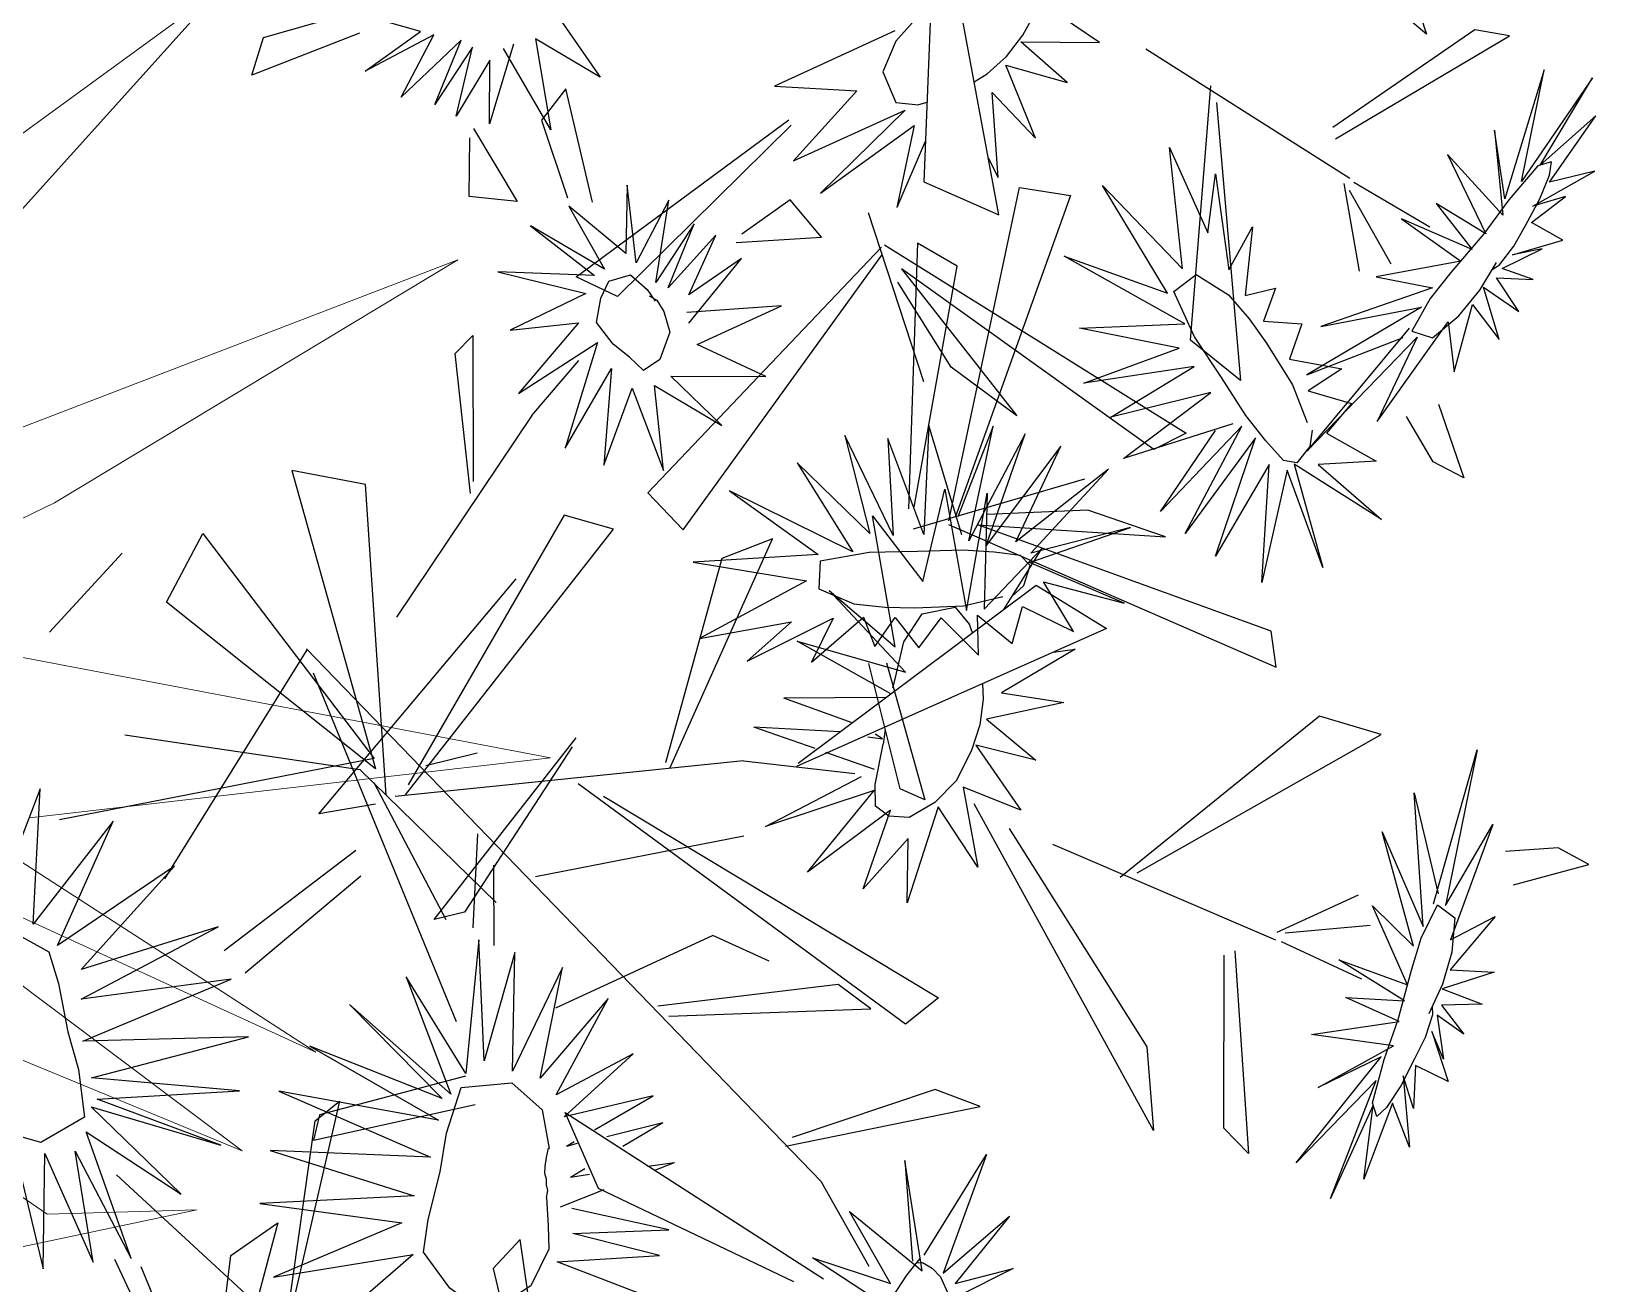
# Model space of a CAD drawing. Header units: millimetres. Extents: x -2729 to 15248, y -12439 to 5292.
# Drawn here: x 3902.67 to 3952.4, y -11041.11 to -11001.3 of the extents above; entities that cross this region are included whole.
import ezdxf

# ---------------------------------------------------------------- set-up
doc = ezdxf.new("R2010")
doc.units = ezdxf.units.MM

# ---------------------------------------------------------------- blocks, each defined once
blk = doc.blocks.new('geghhhhhhhhh')
at = {"color": 70, "linetype": 'Continuous', "lineweight": 0}
for p, q in [((327.911, 26.703), (333.2, 28.791)), ((330.006, 27.121), (327.911, 26.703)), ((332.501, 25.973), (330.006, 27.121)), ((333.3, 22.737), (327.412, 25.764)), ((327.412, 25.764), (331.104, 24.929)), ((337.591, 21.275), (326.613, 24.198)), ((326.613, 24.198), (335.396, 20.44)), ((331.204, 21.589), (324.018, 19.501)), ((324.018, 19.501), (334.697, 19.292)), ((334.697, 19.292), (331.603, 17.1)), ((326.513, 12.716), (336.194, 18.457)), ((336.194, 18.457), (330.505, 9.48)), ((331.603, 17.1), (326.513, 12.716)), ((330.505, 9.48), (335.695, 14.804))]:
    blk.add_line(p, q, dxfattribs=at)
blk = doc.blocks.new('styrtys')
at = {"color": 86, "linetype": 'Continuous'}
for p, q in [((-55.142, -11.478), (-55.167, -12.586)), ((-53.478, -13.323), (-55.142, -11.478)), ((-55.167, -12.586), (-54.315, -14.029)), ((-48.555, -19.104), (-48.638, -16.291)), ((-48.853, -19.113), (-50.282, -16.815)), ((-47.623, -20.286), (-42.067, -16.996)), ((-42.067, -16.996), (-42.432, -18.064)), ((-50.965, -17.578), (-48.745, -19.357)), ((-42.432, -18.064), (-47.349, -20.53)), ((-55.853, -19.225), (-55.492, -21.247)), ((-48.437, -24.175), (-55.853, -19.225)), ((-48.514, -19.277), (-48.034, -26.976)), ((-41.354, -20.024), (-48.059, -29.792)), ((-43.634, -21.403), (-41.354, -20.024)), ((-55.492, -21.247), (-48.056, -24.593)), ((-47.859, -28.441), (-43.634, -21.403)), ((-56.258, -23.174), (-57.214, -23.831)), ((-55.622, -34.516), (-56.258, -23.174)), ((-57.214, -23.831), (-56.03, -33.674)), ((-39.554, -25.284), (-39.393, -26.8)), ((-35.643, -30.247), (-39.554, -25.284)), ((-35.156, -28.736), (-33.433, -26.16)), ((-39.393, -26.8), (-35.989, -30.179)), ((-33.439, -36.98), (-32.424, -27.269)), ((-58.373, -28.177), (-58.017, -30.765)), ((-56.03, -33.674), (-58.373, -28.177)), ((-42.97, -40.416), (-42.039, -28.026)), ((-42.039, -28.026), (-40.824, -28.581)), ((-31.912, -28.061), (-31.763, -34.94)), ((-55.158, -31.157), (-54.926, -28.547)), ((-54.926, -28.547), (-46.572, -35.369)), ((-40.824, -28.581), (-42.964, -41.312)), ((-35.156, -28.736), (-42.901, -50.963)), ((-40.765, -29.785), (-40.985, -31.057)), ((-37.659, -35.411), (-40.765, -29.785)), ((-58.017, -30.765), (-56.458, -33.566)), ((-58.848, -31.305), (-54.976, -35.456)), ((-46.698, -35.363), (-55.158, -31.157)), ((-40.985, -31.057), (-37.788, -35.871)), ((-40.657, -33.353), (-40.581, -35.326)), ((-66.696, -35.766), (-55.947, -34.432)), ((-55.725, -34.561), (-66.201, -37.324)), ((-26.169, -34.318), (-29.202, -36.436)), ((-31.763, -34.94), (-33.439, -36.98)), ((-27.988, -36.792), (-25.998, -35.109)), ((-66.201, -37.324), (-66.696, -35.766)), ((-55.616, -35.737), (-63.071, -37.967)), ((-40.581, -35.326), (-36.266, -38.74)), ((-63.159, -39.43), (-55.492, -35.882)), ((-39.715, -41.192), (-43.853, -35.864)), ((-29.202, -36.436), (-27.988, -36.792)), ((-45.984, -36.949), (-39.979, -46.329)), ((-25.254, -48.823), (-21.97, -37.302)), ((-63.071, -37.967), (-63.159, -39.43)), ((-44.74, -38.934), (-52.697, -39.303)), ((-51.402, -40.465), (-44.806, -39.138)), ((-52.697, -39.303), (-51.402, -40.465)), ((-29.054, -43.728), (-32.381, -39.647)), ((-33.053, -40.327), (-29.863, -43.914)), ((-34.462, -41.358), (-42.307, -50.412)), ((-39.434, -42.548), (-37.162, -41.39)), ((-26.199, -43.548), (-16.643, -41.562)), ((-16.547, -41.508), (-24.598, -44.425)), ((-61.956, -42.235), (-62.561, -43.661)), ((-60.584, -44.585), (-61.956, -42.235)), ((-37.039, -43.461), (-44.236, -42.027)), ((-43.919, -42.016), (-37.691, -42.706)), ((-40.236, -47.71), (-38.416, -41.942)), ((-40.1, -43.459), (-37.36, -42.237)), ((-30.536, -43.54), (-23.407, -41.799)), ((-23.69, -41.943), (-29.626, -43.949)), ((-37.691, -42.706), (-37.039, -43.461)), ((-37.208, -43.119), (-40.069, -47.116)), ((-62.561, -43.661), (-60.903, -44.541)), ((-29.626, -43.949), (-30.536, -43.54)), ((-29.863, -43.914), (-29.054, -43.728)), ((-24.598, -44.425), (-26.199, -43.548)), ((-50.694, -43.96), (-50.381, -45.563)), ((-40.169, -46.057), (-50.694, -43.96)), ((-42.383, -44.619), (-41.284, -45.898)), ((-21.033, -44.536), (-22.999, -46.801)), ((-50.381, -45.563), (-40.491, -46.125)), ((-21.251, -45.643), (-22.821, -47.653)), ((-38.393, -48.246), (-47.893, -46.008)), ((-32.825, -48.065), (-37.231, -46.162)), ((-39.889, -46.603), (-48.408, -51.632)), ((-37.886, -46.672), (-33.147, -48.965)), ((-39.474, -46.774), (-38.393, -48.246)), ((-47.746, -53.921), (-40.475, -47.281)), ((-44.686, -55.546), (-40.755, -47.466)), ((-40.475, -47.281), (-42.222, -55.602)), ((-40.755, -47.466), (-34.506, -55.521)), ((-37.856, -54.883), (-40.236, -47.71)), ((-52.742, -47.904), (-45.087, -48.854)), ((-54.169, -50.722), (-50.034, -48.622)), ((-49.65, -48.53), (-53.406, -50.967)), ((-59.672, -49.232), (-62.505, -51.61)), ((-61.264, -51.857), (-59.431, -50.005)), ((-53.406, -50.967), (-54.169, -50.722)), ((-42.87, -50.933), (-34.342, -51.691)), ((-62.505, -51.61), (-61.264, -51.857)), ((-48.408, -51.632), (-47.746, -53.921)), ((-42.222, -55.602), (-44.686, -55.546)), ((-39.692, -58.491), (-42.972, -57.558))]:
    blk.add_line(p, q, dxfattribs=at)
at = {"color": 50, "linetype": 'Continuous'}
for p, q in [((-48.152, -13.543), (-46.97, -12.366)), ((-46.97, -12.366), (-46.958, -13.516)), ((-50.728, -12.619), (-49.51, -13.863)), ((-50.161, -13.901), (-50.728, -12.619)), ((-49.648, -12.499), (-49.038, -13.641)), ((-49.51, -13.863), (-49.648, -12.499)), ((-49.038, -13.641), (-48.534, -12.588)), ((-48.534, -12.588), (-48.696, -13.624)), ((-48.696, -13.624), (-47.536, -12.808)), ((-47.536, -12.808), (-48.152, -13.543)), ((-46.48, -13.722), (-44.547, -12.521)), ((-44.547, -12.521), (-45.552, -13.627)), ((-52.324, -13.387), (-50.161, -13.901)), ((-51.018, -14.32), (-52.324, -13.387)), ((-46.958, -13.516), (-45.705, -12.96)), ((-45.705, -12.96), (-46.48, -13.722)), ((-45.552, -13.627), (-42.988, -13.35)), ((-42.988, -13.35), (-45.217, -14.152)), ((-54.898, -14.777), (-51.018, -14.32)), ((-41.964, -14.025), (-45.969, -14.421)), ((-45.969, -14.421), (-42.486, -15.509)), ((-45.217, -14.152), (-41.964, -14.025)), ((-51.922, -14.95), (-54.898, -14.777)), ((-49.123, -14.899), (-50.868, -17.027)), ((-48.851, -17.208), (-49.123, -14.899)), ((-48.63, -14.755), (-48.851, -17.208)), ((-47.891, -16.467), (-48.63, -14.755)), ((-47.972, -14.614), (-47.891, -16.467)), ((-46.347, -16.911), (-47.972, -14.614)), ((-44.939, -15.961), (-47.192, -14.422)), ((-47.192, -14.422), (-46.347, -16.911)), ((-46.708, -14.616), (-44.939, -15.961)), ((-42.486, -15.509), (-46.708, -14.616)), ((-56.795, -16.288), (-51.922, -14.95)), ((-51.795, -15.317), (-56.795, -16.288)), ((-51.012, -15.287), (-54.67, -17.461)), ((-54.67, -17.461), (-52.145, -15.334)), ((-50.307, -15.281), (-53.109, -17.811)), ((-53.109, -17.811), (-51.012, -15.287)), ((-50.868, -17.027), (-50.307, -15.281)), ((-62.617, -24.882), (-61.967, -22.296)), ((-61.967, -22.296), (-62.28, -25.57)), ((-35.428, -22.027), (-33.843, -23.205)), ((-34.18, -23.463), (-35.428, -22.027)), ((-63.624, -25.092), (-63.542, -23.283)), ((-63.542, -23.283), (-62.617, -24.882)), ((-62.28, -25.57), (-59.758, -23.281)), ((-59.758, -23.281), (-62.007, -25.677)), ((-36.864, -22.885), (-34.18, -23.463)), ((-34.297, -23.946), (-36.864, -22.885)), ((-34.156, -23.976), (-33.741, -23.469)), ((-38.288, -24.417), (-34.297, -23.946)), ((-34.304, -24.683), (-34.283, -24.328)), ((-34.283, -24.328), (-34.156, -23.976)), ((-64.82, -24.813), (-63.624, -25.092)), ((-64.56, -26.217), (-64.82, -24.813)), ((-62.007, -25.677), (-58.453, -24.795)), ((-58.453, -24.795), (-61.915, -26.273)), ((-34.535, -24.751), (-38.288, -24.417)), ((-34.061, -24.573), (-36.945, -26.653)), ((-34.704, -27.487), (-34.061, -24.573)), ((-33.723, -24.951), (-34.384, -24.81)), ((-34.21, -24.857), (-34.304, -24.683)), ((-36.945, -26.653), (-34.2, -24.988)), ((-33.25, -25.297), (-34.704, -27.487)), ((-32.888, -25.047), (-33.723, -24.951)), ((-32.855, -27.879), (-33.25, -25.297)), ((-32.558, -25.213), (-32.855, -27.879)), ((-65.669, -25.577), (-64.56, -26.217)), ((-65.191, -27.2), (-65.669, -25.577)), ((-64.512, -26.75), (-63.645, -25.799)), ((-63.506, -25.551), (-63.01, -25.376)), ((-63.01, -25.376), (-62.355, -25.511)), ((-62.355, -25.511), (-62.228, -25.928)), ((-62.228, -25.928), (-62.539, -26.714)), ((-61.915, -26.273), (-58.547, -26.483)), ((-65.322, -28.088), (-64.512, -26.75)), ((-62.539, -26.714), (-62.968, -27.633)), ((-58.547, -26.483), (-62.475, -27.05)), ((-66.372, -27.357), (-65.191, -27.2)), ((-62.475, -27.05), (-58.751, -27.669)), ((-65.895, -28.49), (-66.372, -27.357)), ((-62.968, -27.633), (-63.695, -28.876)), ((-62.604, -27.602), (-59.024, -28.684)), ((-58.751, -27.669), (-62.604, -27.602)), ((-65.756, -28.926), (-65.322, -28.088)), ((-62.548, -27.888), (-60, -30.499)), ((-59.024, -28.684), (-62.112, -28.284)), ((-67.014, -28.617), (-65.895, -28.49)), ((-66.37, -29.376), (-67.014, -28.617)), ((-52.219, -28.693), (-50.635, -30.65)), ((-51.603, -30.608), (-52.219, -28.693)), ((-50.635, -30.65), (-50.18, -28.667)), ((-50.18, -28.667), (-49.751, -30.583)), ((-49.751, -30.583), (-48.554, -28.374)), ((-48.554, -28.374), (-48.372, -30.342)), ((-48.372, -30.342), (-46.312, -28.773)), ((-46.312, -28.773), (-47.455, -30.769)), ((-66.149, -29.859), (-65.756, -28.926)), ((-63.695, -28.876), (-64.472, -30.219)), ((-63.123, -28.963), (-60.99, -31.45)), ((-60, -30.499), (-63.123, -28.963)), ((-53.499, -29.712), (-53.893, -29.137)), ((-53.893, -29.137), (-51.603, -30.608)), ((-68.424, -30.148), (-66.37, -29.376)), ((-63.622, -29.802), (-61.568, -32.699)), ((-60.99, -31.45), (-63.622, -29.802)), ((-69.392, -31.962), (-66.862, -30.213)), ((-66.862, -30.213), (-68.424, -30.148)), ((-66.258, -31.07), (-66.149, -29.859)), ((-64.472, -30.219), (-65.463, -31.456)), ((-47.455, -30.769), (-44.288, -30.269)), ((-44.288, -30.269), (-46.131, -31.169)), ((-64.697, -30.686), (-64.889, -35.071)), ((-63.065, -33.613), (-64.697, -30.686)), ((-63.925, -30.495), (-63.065, -33.613)), ((-61.568, -32.699), (-63.925, -30.495)), ((-51.162, -31.034), (-50.379, -30.76)), ((-50.379, -30.76), (-49.531, -30.628)), ((-49.531, -30.628), (-48.455, -30.631)), ((-48.455, -30.631), (-47.535, -30.925)), ((-69.488, -33.64), (-67.611, -31.327)), ((-67.611, -31.327), (-69.392, -31.962)), ((-65.463, -31.456), (-66.258, -31.07)), ((-51.585, -31.275), (-51.162, -31.034)), ((-47.535, -30.925), (-46.744, -31.435)), ((-46.131, -31.169), (-44.061, -31.719)), ((-66.222, -31.533), (-69.488, -33.64)), ((-67.446, -35), (-66.222, -31.533)), ((-65.313, -31.615), (-67.446, -35)), ((-64.889, -35.071), (-65.313, -31.615)), ((-54.004, -31.731), (-56.293, -31.517)), ((-53.726, -32.29), (-56.293, -31.517)), ((-46.744, -31.435), (-46.487, -32.034)), ((-44.061, -31.719), (-46.685, -32.078)), ((-57.065, -33.869), (-53.726, -32.29)), ((-52.893, -32.283), (-53.085, -32.488)), ((-46.685, -32.078), (-43.739, -33.541)), ((-46.487, -32.034), (-46.581, -32.55)), ((-30.741, -32.255), (-30.119, -35.031)), ((-29.094, -35.074), (-30.741, -32.255)), ((-29.4, -31.987), (-29.094, -35.074)), ((-53.44, -32.772), (-57.065, -33.869)), ((-56.567, -35.122), (-53.44, -32.772)), ((-53.369, -33.148), (-53.085, -32.488)), ((-46.581, -32.55), (-47.191, -32.876)), ((-47.005, -32.814), (-44.422, -35.389)), ((-43.739, -33.541), (-47.005, -32.814)), ((-31.601, -32.362), (-30.815, -35.412)), ((-30.119, -35.031), (-31.601, -32.362)), ((-52.711, -33.985), (-53.369, -33.148)), ((-48.893, -33.384), (-48.446, -33.229)), ((-47.191, -32.876), (-48.446, -33.229)), ((-47.398, -34.743), (-47.61, -33.12)), ((-33.103, -33.86), (-33.593, -33.158)), ((-33.091, -33.61), (-33.593, -33.158)), ((-50.809, -33.626), (-52.039, -36.962)), ((-50.137, -37.143), (-50.809, -33.626)), ((-50.188, -33.756), (-50.472, -33.824)), ((-49.989, -33.727), (-50.137, -37.143)), ((-49.81, -33.815), (-48.33, -36.707)), ((-48.593, -33.327), (-48.622, -33.592)), ((-48.436, -33.77), (-48.593, -33.327)), ((-44.422, -35.389), (-47.222, -33.381)), ((-45.984, -36.949), (-47.21, -33.61)), ((-51.38, -34.282), (-54.775, -36.799)), ((-51.648, -34.103), (-52.711, -33.985)), ((-52.039, -36.962), (-51.38, -34.282)), ((-50.472, -33.824), (-51.648, -34.103)), ((-33.363, -35.455), (-34.556, -34.065)), ((-33.308, -34.861), (-34.556, -34.065)), ((-53.638, -34.426), (-56.567, -35.122)), ((-54.775, -36.799), (-53.638, -34.426)), ((-48.614, -34.41), (-48.33, -36.707)), ((-48.19, -34.621), (-47.084, -37.14)), ((-33.37, -35.891), (-35.175, -34.714)), ((-35.175, -34.714), (-33.311, -36.943)), ((-31.799, -34.772), (-30.688, -35.771)), ((-47.351, -35.098), (-47.084, -37.14)), ((-32.127, -35.615), (-31.678, -35.902)), ((-32.032, -35.394), (-31.678, -35.902)), ((-36.084, -35.889), (-33.818, -37.487)), ((-33.311, -36.943), (-36.084, -35.889)), ((-32.733, -36.189), (-32.502, -36.457)), ((-32.737, -36.304), (-32.502, -36.457)), ((-37.297, -37.389), (-34.061, -38.175)), ((-33.818, -37.487), (-37.297, -37.389)), ((-34.061, -38.175), (-37.525, -39.126)), ((-37.525, -39.126), (-33.86, -39.06)), ((-33.86, -39.06), (-37.26, -40.701)), ((-27.243, -39.256), (-23.236, -40.91)), ((-24.598, -42.898), (-27.243, -39.256)), ((-37.26, -40.701), (-33.753, -40.02)), ((-33.753, -40.02), (-37.111, -41.904)), ((-30.249, -40.158), (-28.141, -44.81)), ((-29.951, -45.415), (-30.249, -40.158)), ((-28.915, -40.068), (-26.486, -44.341)), ((-28.141, -44.81), (-28.915, -40.068)), ((-27.973, -40.035), (-24.598, -42.898)), ((-26.486, -44.341), (-27.973, -40.035)), ((-37.111, -41.904), (-33.134, -40.354)), ((-33.134, -40.354), (-35.015, -43.433)), ((-35.015, -43.433), (-32.333, -40.483)), ((-32.333, -40.483), (-33.416, -44.646)), ((-33.416, -44.646), (-32.077, -40.668)), ((-32.077, -40.668), (-31.672, -45.18)), ((-31.672, -45.18), (-31.411, -40.466)), ((-31.411, -40.466), (-29.951, -45.415)), ((-57.205, -41.825), (-57.124, -44.225)), ((-55.853, -44.522), (-57.205, -41.825)), ((-59.431, -42.391), (-57.887, -44.974)), ((-57.124, -44.225), (-59.431, -42.391)), ((-55.181, -42.368), (-55.853, -44.522)), ((-55.353, -44.852), (-55.181, -42.368)), ((-53.068, -43.379), (-55.353, -44.852)), ((-54.954, -45.447), (-53.068, -43.379)), ((-60.204, -44.204), (-58.42, -45.173)), ((-57.612, -44.762), (-60.204, -44.204)), ((-58.42, -45.173), (-60.504, -45.261)), ((-55.218, -46.319), (-52.371, -45.152)), ((-52.371, -45.152), (-54.954, -45.447)), ((-60.504, -45.261), (-58.327, -45.861)), ((-58.327, -45.861), (-60.508, -46.034)), ((-60.508, -46.034), (-58.3, -46.284)), ((-58.3, -46.284), (-60.819, -47.093)), ((-55.756, -47.085), (-52.291, -46.49)), ((-52.291, -46.49), (-55.218, -46.319)), ((-29.398, -46.538), (-27.642, -50.92)), ((-27.125, -50.456), (-29.398, -46.538)), ((-27.592, -46.284), (-27.125, -50.456)), ((-26.815, -50.516), (-27.592, -46.284)), ((-25.63, -46.708), (-26.815, -50.516)), ((-26.034, -50.294), (-25.63, -46.708)), ((-60.819, -47.093), (-58.569, -47.129)), ((-58.569, -47.129), (-60.65, -48.499)), ((-53.181, -48.598), (-55.756, -47.085)), ((-31.057, -47.052), (-28.566, -51.691)), ((-27.642, -50.92), (-31.057, -47.052)), ((-23.084, -47.208), (-26.034, -50.294)), ((-25.332, -50.335), (-23.084, -47.208)), ((-60.65, -48.499), (-58.688, -47.549)), ((-58.688, -47.549), (-59.214, -49.844)), ((-52.742, -47.904), (-54.978, -47.355)), ((-59.214, -49.844), (-57.935, -47.933)), ((-57.935, -47.933), (-58.112, -50.653)), ((-58.112, -50.653), (-57.614, -48.128)), ((-57.614, -48.128), (-56.334, -50.92)), ((-56.982, -48.118), (-54.856, -49.734)), ((-56.334, -50.92), (-56.982, -48.118)), ((-56.041, -47.905), (-53.181, -48.598)), ((-54.856, -49.734), (-56.041, -47.905)), ((-22.442, -48.236), (-25.332, -50.335)), ((-24.829, -51.16), (-22.442, -48.236)), ((-28.566, -51.691), (-32.442, -48.364)), ((-32.442, -48.364), (-29.736, -52.336)), ((-33.744, -49.49), (-30.577, -52.763)), ((-29.736, -52.336), (-33.744, -49.49)), ((-21.535, -49.552), (-24.829, -51.16)), ((-24.273, -51.878), (-21.535, -49.552)), ((-34.845, -51.595), (-30.909, -53.779)), ((-30.577, -52.763), (-34.845, -51.595)), ((-30.909, -53.779), (-35.239, -53.972)), ((-35.239, -53.972), (-31.168, -54.768)), ((-31.168, -54.768), (-35.115, -56.511)), ((-35.115, -56.511), (-31.176, -56.115))]:
    blk.add_line(p, q, dxfattribs=at)
for points in [[(-48.874, -13.889), (-48.641, -13.758), (-47.889, -13.642), (-47.134, -13.638), (-46.166, -13.638), (-45.353, -13.737), (-44.951, -13.883), (-45.275, -14.203), (-46.672, -14.488), (-48.012, -14.672), (-49.599, -14.999), (-50.645, -15.175), (-51.832, -15.19), (-51.707, -14.517), (-50.692, -14.112), (-49.649, -13.917), (-48.613, -13.875)], [(-30.765, -36.285), (-29.988, -35.842), (-29.333, -35.489), (-28.035, -35.469), (-27.151, -35.985), (-26.63, -36.63), (-26.804, -37.733), (-27.453, -38.994), (-28.45, -39.333), (-29.967, -39.673), (-31.156, -40.047), (-32.664, -40.285), (-33.517, -38.919), (-33.192, -37.664), (-32.194, -36.921)], [(-30.765, -36.285), (-30.982, -36.347), (-31.13, -36.47), (-31.28, -36.553), (-31.425, -36.678), (-31.627, -36.778), (-31.903, -36.863), (-32.19, -36.942), (-32.194, -36.921)], [(-57.822, -46.287), (-57.813, -46.009), (-57.586, -45.64), (-57.085, -45.184), (-56.171, -45.072), (-55.62, -45.38), (-55.8, -45.961), (-55.934, -46.618), (-56.314, -47.399), (-57.065, -47.622), (-57.662, -47.639), (-58.15, -47.114), (-57.975, -46.437), (-57.753, -46.041)], [(-26.462, -54.983), (-26.979, -55.713), (-27.423, -56.31), (-28.591, -56.876), (-29.611, -56.782), (-30.356, -56.417), (-30.664, -55.344), (-30.608, -53.927), (-29.848, -53.198), (-28.617, -52.25), (-27.698, -51.408), (-26.431, -50.555), (-25.081, -51.432), (-24.845, -52.708), (-25.435, -53.803)]]:
    blk.add_lwpolyline(points, dxfattribs=at)
blk = doc.blocks.new('aerysty')
at = {"color": 86, "linetype": 'Continuous'}
for p, q in [((-50.861, -15.865, 0.09), (-50.984, -16.961, 0.09)), ((-49.374, -17.841, 0.09), (-50.861, -15.865, 0.09)), ((-50.984, -16.961, 0.09), (-50.266, -18.467, 0.09)), ((-45.004, -24.006, 0.09), (-44.838, -21.209, 0.09)), ((-45.3, -23.988, 0.09), (-46.515, -21.584, 0.09)), ((-47.259, -22.28, 0.09), (-45.215, -24.24, 0.09)), ((-44.185, -25.26, 0.09), (-38.387, -22.488, 0.09)), ((-38.387, -22.488, 0.09), (-38.843, -23.514, 0.09)), ((-52.249, -23.482, 0.09), (-52.07, -25.518, 0.09)), ((-45.335, -29.042, 0.09), (-52.249, -23.482, 0.09)), ((-38.843, -23.514, 0.09), (-43.935, -25.525, 0.09)), ((-54.604, -23.99, 0.09), (-55.61, -24.557, 0.09)), ((-54.974, -35.289, 0.09), (-54.604, -23.99, 0.09)), ((-44.979, -24.181, 0.09), (-45.182, -31.855, 0.09)), ((-68.906, -24.394, 0.09), (-69.059, -25.247, 0.09)), ((-65.972, -27.832, 0.09), (-68.906, -24.394, 0.09)), ((-55.61, -24.557, 0.09), (-55.304, -34.419, 0.09)), ((-39.814, -24.713, 0.09), (-39.653, -26.221, 0.09)), ((-35.921, -29.653, 0.09), (-39.814, -24.713, 0.09)), ((-69.059, -25.247, 0.09), (-66.297, -28.292, 0.09)), ((-52.07, -25.518, 0.09), (-44.994, -29.491, 0.09)), ((-57.142, -28.763, 0.09), (-57.017, -31.361, 0.09)), ((-55.304, -34.419, 0.09), (-57.142, -28.763, 0.09)), ((-57.889, -31.822, 0.09), (-54.416, -36.278, 0.09)), ((-57.017, -31.361, 0.09), (-55.72, -34.274, 0.09)), ((-52.613, -35.37, 0.09), (-52.153, -32.805, 0.09)), ((-52.153, -32.805, 0.09), (-44.473, -40.304, 0.09)), ((-66.062, -35.552, 0.09), (-55.289, -35.178, 0.09)), ((-65.709, -37.141, 0.09), (-66.062, -35.552, 0.09)), ((-55.081, -35.325, 0.09), (-65.709, -37.141, 0.09)), ((-44.598, -40.286, 0.09), (-52.613, -35.37, 0.09)), ((-61.274, -42.866, 0.09), (-53.36, -40.025, 0.09)), ((-53.471, -39.871, 0.09), (-61.058, -41.424, 0.09)), ((-61.058, -41.424, 0.09), (-61.274, -42.866, 0.09)), ((-60.329, -45.753, 0.09), (-61.054, -47.113, 0.09)), ((-59.177, -48.203, 0.09), (-60.329, -45.753, 0.09)), ((-61.054, -47.113, 0.09), (-59.488, -48.132, 0.09)), ((-58.682, -52.89, 0.09), (-61.7, -54.998, 0.09)), ((-60.492, -55.352, 0.09), (-58.511, -53.678, 0.09)), ((-61.7, -54.998, 0.09), (-60.492, -55.352, 0.09))]:
    blk.add_line(p, q, dxfattribs=at)
at = {"color": 221, "linetype": 'Continuous'}
for p, q in [((-46.587, -17.386, 0.09), (-45.489, -18.726, 0.09)), ((-46.137, -18.706, 0.09), (-46.587, -17.386, 0.09)), ((-45.506, -17.362, 0.09), (-45.002, -18.547, 0.09)), ((-45.489, -18.726, 0.09), (-45.506, -17.362, 0.09)), ((-45.002, -18.547, 0.09), (-44.408, -17.548, 0.09)), ((-44.408, -17.548, 0.09), (-44.661, -18.561, 0.09)), ((-44.661, -18.561, 0.09), (-43.439, -17.854, 0.09)), ((-44.114, -18.529, 0.09), (-42.839, -17.466, 0.09)), ((-43.439, -17.854, 0.09), (-44.114, -18.529, 0.09)), ((-42.839, -17.466, 0.09), (-42.928, -18.607, 0.09)), ((-42.473, -18.853, 0.09), (-40.451, -17.833, 0.09)), ((-40.451, -17.833, 0.09), (-41.544, -18.841, 0.09)), ((-48.236, -18.005, 0.09), (-46.137, -18.706, 0.09)), ((-47.024, -19.046, 0.09), (-48.236, -18.005, 0.09)), ((-42.928, -18.607, 0.09), (-41.637, -18.166, 0.09)), ((-41.637, -18.166, 0.09), (-42.473, -18.853, 0.09)), ((-41.544, -18.841, 0.09), (-38.978, -18.793, 0.09)), ((-38.978, -18.793, 0.09), (-41.259, -19.391, 0.09)), ((-50.91, -19.156, 0.09), (-47.024, -19.046, 0.09)), ((-47.975, -19.591, 0.09), (-50.91, -19.156, 0.09)), ((-41.259, -19.391, 0.09), (-38.022, -19.552, 0.09)), ((-52.924, -20.487, 0.09), (-47.975, -19.591, 0.09)), ((-45.196, -19.787, 0.09), (-47.114, -21.742, 0.09)), ((-45.13, -22.1, 0.09), (-45.196, -19.787, 0.09)), ((-44.695, -19.688, 0.09), (-45.13, -22.1, 0.09)), ((-44.114, -21.449, 0.09), (-44.695, -19.688, 0.09)), ((-44.03, -19.606, 0.09), (-44.114, -21.449, 0.09)), ((-42.622, -22.026, 0.09), (-44.03, -19.606, 0.09)), ((-41.142, -21.209, 0.09), (-43.24, -19.485, 0.09)), ((-43.24, -19.485, 0.09), (-42.622, -22.026, 0.09)), ((-42.777, -19.72, 0.09), (-41.142, -21.209, 0.09)), ((-38.671, -20.977, 0.09), (-42.777, -19.72, 0.09)), ((-38.022, -19.552, 0.09), (-42.027, -19.591, 0.09)), ((-42.027, -19.591, 0.09), (-38.671, -20.977, 0.09)), ((-47.882, -19.965, 0.09), (-52.924, -20.487, 0.09)), ((-50.921, -21.837, 0.09), (-48.23, -19.952, 0.09)), ((-47.103, -20.005, 0.09), (-50.921, -21.837, 0.09)), ((-49.404, -22.322, 0.09), (-47.103, -20.005, 0.09)), ((-46.403, -20.061, 0.09), (-49.404, -22.322, 0.09)), ((-47.114, -21.742, 0.09), (-46.403, -20.061, 0.09)), ((-61.058, -25.123, 0.09), (-60.186, -22.616, 0.09)), ((-60.186, -22.616, 0.09), (-60.785, -25.834, 0.09)), ((-62.075, -25.242, 0.09), (-61.834, -23.456, 0.09)), ((-61.834, -23.456, 0.09), (-61.058, -25.123, 0.09)), ((-60.785, -25.834, 0.09), (-58.083, -23.788, 0.09)), ((-58.083, -23.788, 0.09), (-60.524, -25.964, 0.09)), ((-63.237, -24.86, 0.09), (-62.075, -25.242, 0.09)), ((-63.103, -26.275, 0.09), (-63.237, -24.86, 0.09)), ((-64.145, -25.543, 0.09), (-63.103, -26.275, 0.09)), ((-63.815, -27.193, 0.09), (-64.145, -25.543, 0.09)), ((-60.524, -25.964, 0.09), (-56.923, -25.404, 0.09)), ((-56.923, -25.404, 0.09), (-60.486, -26.564, 0.09)), ((-60.486, -26.564, 0.09), (-57.166, -27.069, 0.09)), ((-64.999, -27.245, 0.09), (-63.815, -27.193, 0.09)), ((-64.626, -28.41, 0.09), (-64.999, -27.245, 0.09)), ((-57.166, -27.069, 0.09), (-61.109, -27.285, 0.09)), ((-61.109, -27.285, 0.09), (-57.472, -28.227, 0.09)), ((-61.286, -27.82, 0.09), (-57.832, -29.208, 0.09)), ((-57.472, -28.227, 0.09), (-61.286, -27.82, 0.09)), ((-61.255, -28.109, 0.09), (-58.96, -30.922, 0.09)), ((-65.747, -28.437, 0.09), (-64.626, -28.41, 0.09)), ((-65.175, -29.246, 0.09), (-65.747, -28.437, 0.09)), ((-57.832, -29.208, 0.09), (-60.858, -28.54, 0.09)), ((-67.28, -29.831, 0.09), (-65.175, -29.246, 0.09)), ((-61.92, -29.124, 0.09), (-60.025, -31.777, 0.09)), ((-58.96, -30.922, 0.09), (-61.92, -29.124, 0.09)), ((-65.737, -30.032, 0.09), (-67.28, -29.831, 0.09)), ((-68.399, -31.544, 0.09), (-65.737, -30.032, 0.09)), ((-62.489, -29.911, 0.09), (-60.709, -32.964, 0.09)), ((-60.025, -31.777, 0.09), (-62.489, -29.911, 0.09)), ((-63.633, -30.692, 0.09), (-64.21, -35.023, 0.09)), ((-62.273, -33.738, 0.09), (-63.633, -30.692, 0.09)), ((-62.85, -30.571, 0.09), (-62.273, -33.738, 0.09)), ((-60.709, -32.964, 0.09), (-62.85, -30.571, 0.09)), ((-68.643, -33.199, 0.09), (-66.577, -31.071, 0.09)), ((-66.577, -31.071, 0.09), (-68.399, -31.544, 0.09)), ((-65.218, -31.397, 0.09), (-68.643, -33.199, 0.09)), ((-66.738, -34.727, 0.09), (-65.218, -31.397, 0.09)), ((-64.325, -31.559, 0.09), (-66.738, -34.727, 0.09)), ((-64.21, -35.023, 0.09), (-64.325, -31.559, 0.09)), ((-49.482, -33.188, 0.09), (-48.085, -35.267, 0.09)), ((-49.04, -35.141, 0.09), (-49.482, -33.188, 0.09)), ((-47.203, -35.279, 0.09), (-45.821, -33.195, 0.09)), ((-45.821, -33.195, 0.09), (-45.814, -35.161, 0.09)), ((-50.841, -34.085, 0.09), (-51.181, -33.48, 0.09)), ((-51.181, -33.48, 0.09), (-49.04, -35.141, 0.09)), ((-48.085, -35.267, 0.09), (-47.458, -33.342, 0.09)), ((-47.458, -33.342, 0.09), (-47.203, -35.279, 0.09)), ((-51.519, -36.041, 0.09), (-53.77, -35.628, 0.09)), ((-51.293, -36.62, 0.09), (-53.77, -35.628, 0.09)), ((-54.742, -37.892, 0.09), (-51.293, -36.62, 0.09)), ((-51.052, -37.124, 0.09), (-54.742, -37.892, 0.09)), ((-54.36, -39.177, 0.09), (-51.052, -37.124, 0.09)), ((-51.395, -38.746, 0.09), (-54.36, -39.177, 0.09)), ((-52.731, -40.998, 0.09), (-51.395, -38.746, 0.09)), ((-49.144, -38.802, 0.09), (-52.731, -40.998, 0.09)), ((-57.84, -46.13, 0.09), (-56.537, -48.826, 0.09)), ((-55.715, -48.152, 0.09), (-57.84, -46.13, 0.09)), ((-55.583, -45.765, 0.09), (-55.715, -48.152, 0.09)), ((-54.481, -48.558, 0.09), (-55.583, -45.765, 0.09)), ((-58.766, -47.859, 0.09), (-57.083, -48.977, 0.09)), ((-56.245, -48.641, 0.09), (-58.766, -47.859, 0.09)), ((-59.157, -48.88, 0.09), (-57.051, -49.668, 0.09)), ((-57.083, -48.977, 0.09), (-59.157, -48.88, 0.09)), ((-59.229, -49.646, 0.09), (-57.062, -50.089, 0.09)), ((-57.051, -49.668, 0.09), (-59.229, -49.646, 0.09)), ((-57.062, -50.089, 0.09), (-59.63, -50.669, 0.09)), ((-59.63, -50.669, 0.09), (-57.404, -50.903, 0.09)), ((-57.404, -50.903, 0.09), (-59.587, -52.077, 0.09)), ((-59.587, -52.077, 0.09), (-57.558, -51.309, 0.09)), ((-57.558, -51.309, 0.09), (-58.282, -53.538, 0.09))]:
    blk.add_line(p, q, dxfattribs=at)
at = {"color": 50, "linetype": 'Continuous'}
for p, q in [((-47.724, -19.18, 0.09), (-46.682, -18.868, 0.09)), ((-46.682, -18.868, 0.09), (-45.631, -18.767, 0.09)), ((-45.631, -18.767, 0.09), (-44.601, -18.817, 0.09)), ((-44.86, -18.807, 0.09), (-44.618, -18.698, 0.09)), ((-44.618, -18.698, 0.09), (-43.862, -18.65, 0.09)), ((-43.862, -18.65, 0.09), (-43.114, -18.712, 0.09)), ((-43.114, -18.712, 0.09), (-42.154, -18.798, 0.09)), ((-42.154, -18.798, 0.09), (-41.357, -18.967, 0.09)), ((-47.908, -19.837, 0.09), (-47.724, -19.18, 0.09)), ((-41.357, -18.967, 0.09), (-40.971, -19.148, 0.09)), ((-40.971, -19.148, 0.09), (-41.32, -19.436, 0.09)), ((-46.729, -19.926, 0.09), (-47.908, -19.837, 0.09)), ((-45.677, -19.844, 0.09), (-46.729, -19.926, 0.09)), ((-44.075, -19.66, 0.09), (-45.677, -19.844, 0.09)), ((-42.73, -19.596, 0.09), (-44.075, -19.66, 0.09)), ((-41.32, -19.436, 0.09), (-42.73, -19.596, 0.09)), ((-61.999, -25.707, 0.09), (-61.492, -25.578, 0.09)), ((-61.492, -25.578, 0.09), (-60.855, -25.769, 0.09)), ((-60.855, -25.769, 0.09), (-60.765, -26.194, 0.09)), ((-63.102, -26.807, 0.09), (-62.159, -25.941, 0.09)), ((-60.765, -26.194, 0.09), (-61.143, -26.946, 0.09)), ((-64.023, -28.063, 0.09), (-63.102, -26.807, 0.09)), ((-61.143, -26.946, 0.09), (-61.649, -27.818, 0.09)), ((-61.649, -27.818, 0.09), (-62.48, -28.987, 0.09)), ((-64.527, -28.854, 0.09), (-64.023, -28.063, 0.09)), ((-64.999, -29.744, 0.09), (-64.527, -28.854, 0.09)), ((-62.48, -28.987, 0.09), (-63.368, -30.25, 0.09)), ((-65.214, -30.935, 0.09), (-64.999, -29.744, 0.09)), ((-63.368, -30.25, 0.09), (-64.46, -31.389, 0.09)), ((-64.46, -31.389, 0.09), (-65.214, -30.935, 0.09)), ((-49.082, -35.803, 0.09), (-48.641, -35.602, 0.09)), ((-48.641, -35.602, 0.09), (-47.84, -35.399, 0.09)), ((-47.84, -35.399, 0.09), (-46.988, -35.343, 0.09)), ((-46.988, -35.343, 0.09), (-45.922, -35.441, 0.09)), ((-50.467, -36.687, 0.09), (-50.675, -36.873, 0.09)), ((-51.015, -37.502, 0.09), (-50.675, -36.873, 0.09)), ((-50.437, -38.391, 0.09), (-51.015, -37.502, 0.09)), ((-49.394, -38.601, 0.09), (-50.437, -38.391, 0.09)), ((-48.203, -38.428, 0.09), (-49.394, -38.601, 0.09))]:
    blk.add_line(p, q, dxfattribs=at)

msp = doc.modelspace()

# ---------------------------------------------------------------- block references
at = {"xscale": -1, "rotation": 236.1532349929076}
msp.add_blockref('aerysty', (3989.722, -10982.087, 0.246), dxfattribs=at)
at = {"color": 7, "linetype": 'Continuous', "lineweight": 0, "xscale": 2.227967417066542, "yscale": 2.227967417066542, "zscale": 2.227967417066542, "rotation": 170.339303286848}
msp.add_blockref('geghhhhhhhhh', (4638.132, -11102.712, 0.224), dxfattribs=at)
at = {"rotation": 243.2289203521622}
msp.add_blockref('styrtys', (3937.595, -11082.182, 0.448), dxfattribs=at)

doc.saveas('drawing.dxf')
